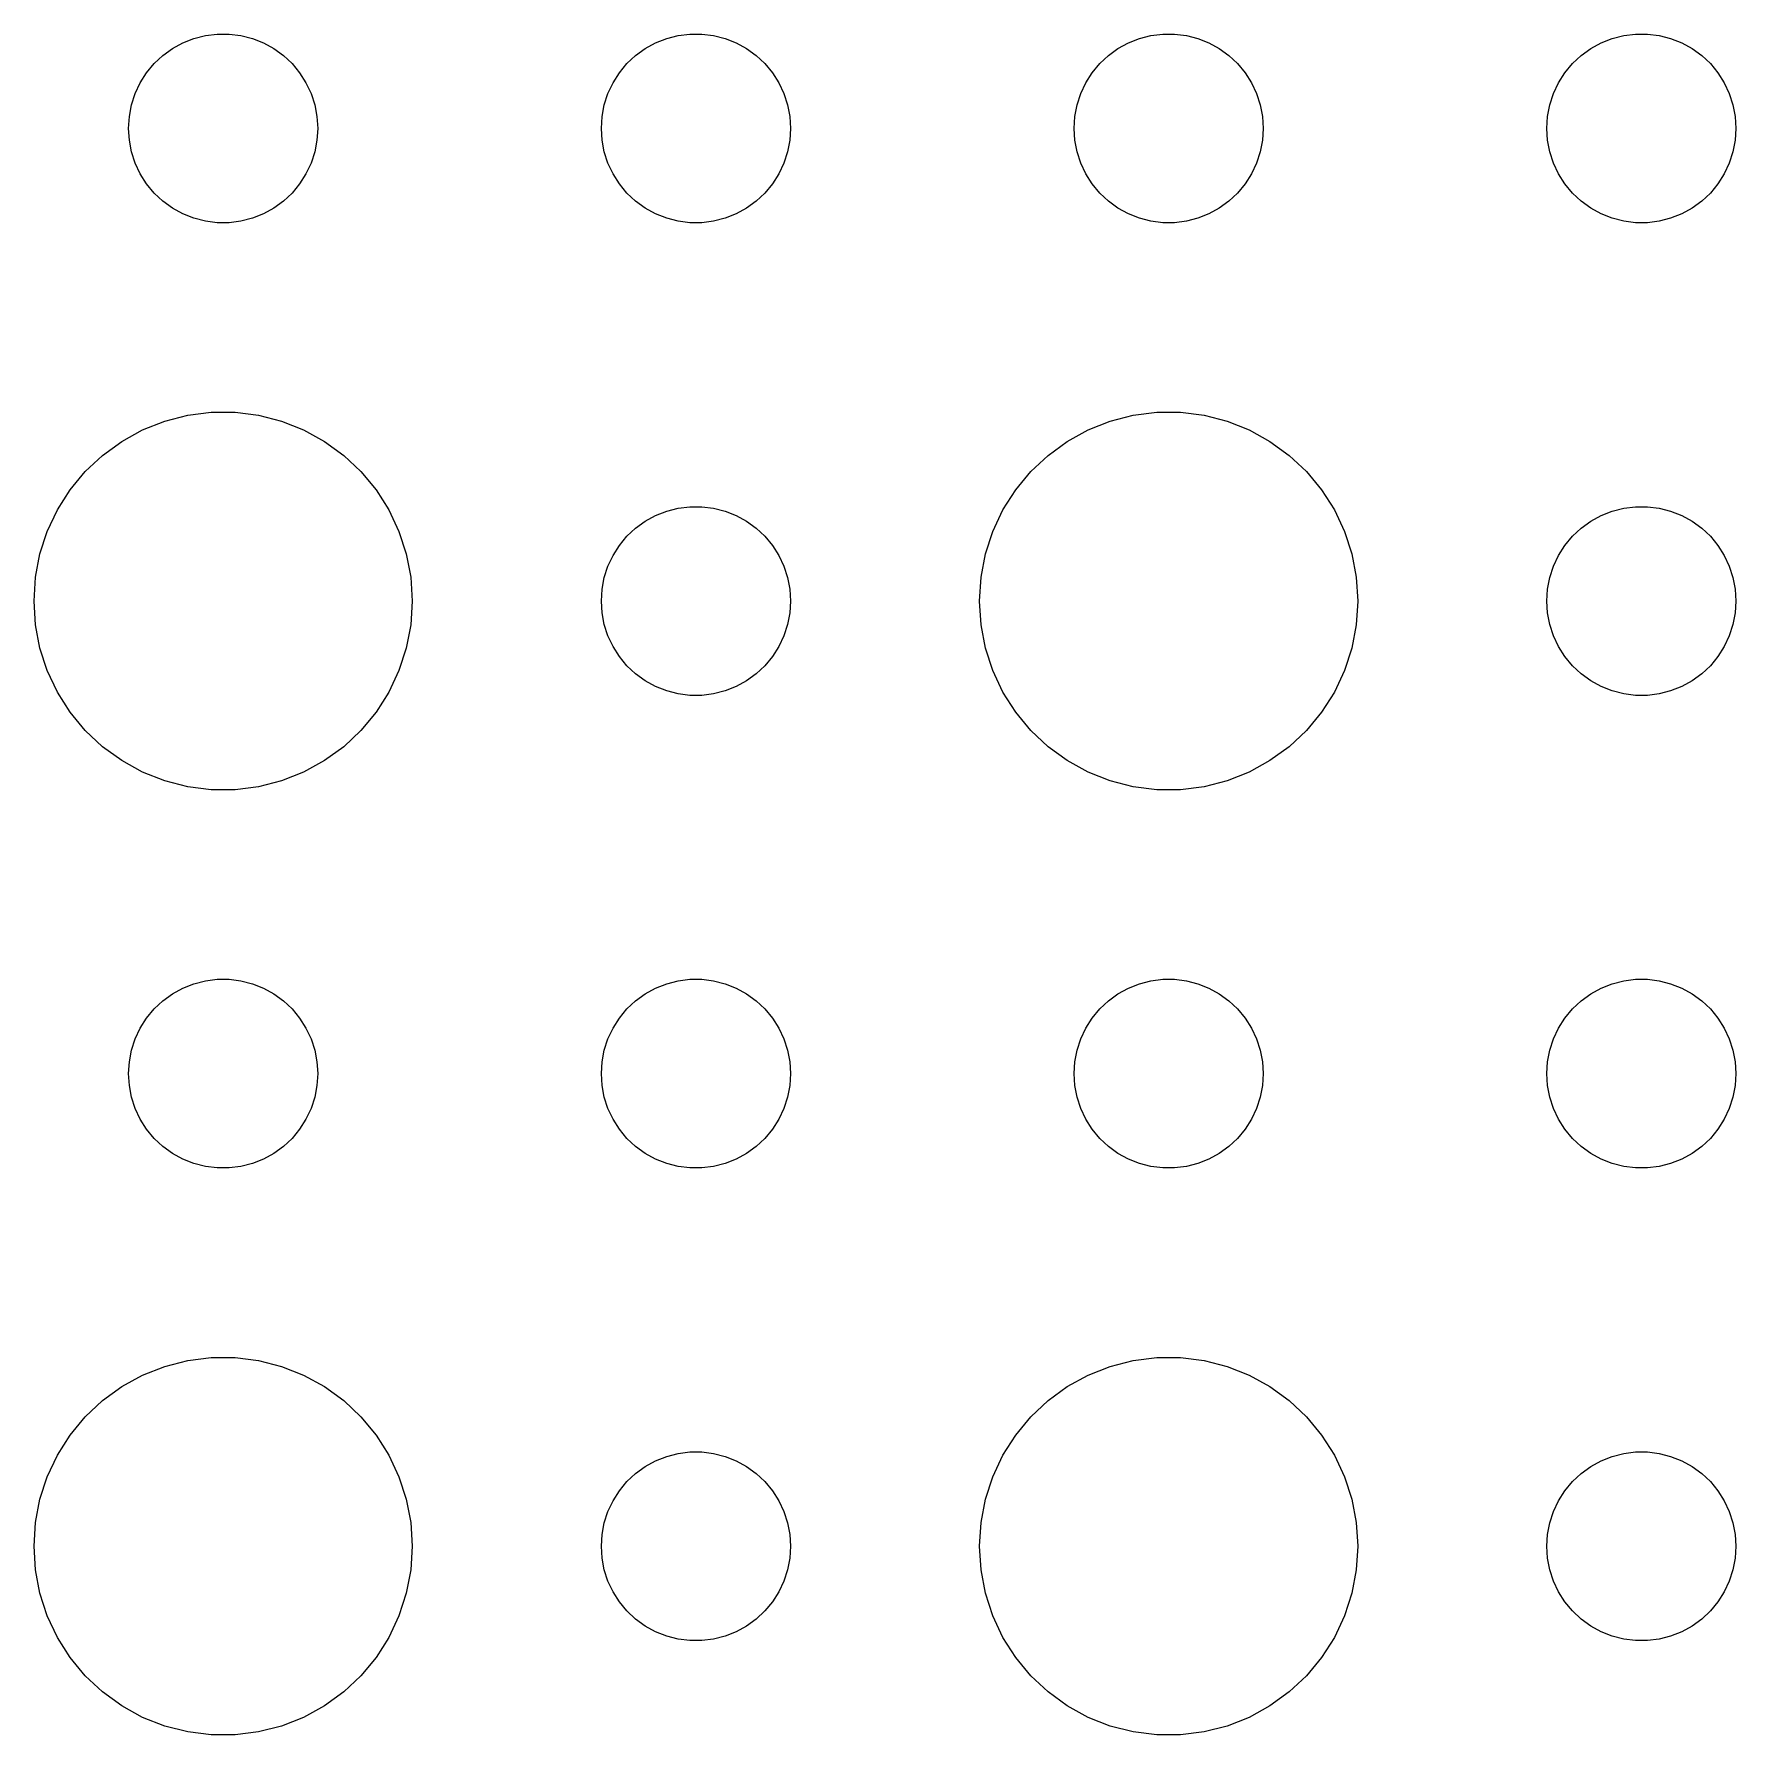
# Model space of a CAD drawing. Header units: metres. Extents: x -97 to 97, y -97 to 97.
# Drawn here: x -18 to 9, y 42.01 to 69 of the extents above; entities that cross this region are included whole.
import ezdxf

# ---------------------------------------------------------------- set-up
doc = ezdxf.new("R2010")
doc.units = ezdxf.units.M

msp = doc.modelspace()

# ---------------------------------------------------------------- linework, layer by layer
for p, q in [((-15.8037, 68.7665), (-15.6387, 68.8572)), ((-15.6387, 68.8572), (-15.4635, 68.9266)), ((-15.4635, 68.9266), (-15.2811, 68.9734)), ((-15.2811, 68.9734), (-15.0942, 68.997)), ((-15.0942, 68.997), (-14.9058, 68.997)), ((-14.9058, 68.997), (-14.7189, 68.9734)), ((-14.7189, 68.9734), (-14.5365, 68.9266)), ((-14.5365, 68.9266), (-14.3613, 68.8572)), ((-14.3613, 68.8572), (-14.1963, 68.7665)), ((-8.30373, 68.7665), (-8.13866, 68.8572)), ((-8.13866, 68.8572), (-7.96352, 68.9266)), ((-7.96352, 68.9266), (-7.78107, 68.9734)), ((-7.78107, 68.9734), (-7.59418, 68.997)), ((-7.59418, 68.997), (-7.40581, 68.997)), ((-7.40581, 68.997), (-7.21892, 68.9734)), ((-7.21892, 68.9734), (-7.03647, 68.9266)), ((-7.03647, 68.9266), (-6.86133, 68.8572)), ((-6.86133, 68.8572), (-6.69626, 68.7665)), ((-0.80373, 68.7665), (-0.63866, 68.8572)), ((-0.63866, 68.8572), (-0.46352, 68.9266)), ((-0.46352, 68.9266), (-0.28107, 68.9734)), ((-0.28107, 68.9734), (-0.09418, 68.997)), ((-0.09418, 68.997), (0.09418, 68.997)), ((0.09418, 68.997), (0.28107, 68.9734)), ((0.28107, 68.9734), (0.46352, 68.9266)), ((0.46352, 68.9266), (0.63866, 68.8572)), ((0.63866, 68.8572), (0.80373, 68.7665)), ((6.69626, 68.7665), (6.86133, 68.8572)), ((6.86133, 68.8572), (7.03647, 68.9266)), ((7.03647, 68.9266), (7.21892, 68.9734)), ((7.21892, 68.9734), (7.40581, 68.997)), ((7.40581, 68.997), (7.59418, 68.997)), ((7.59418, 68.997), (7.78107, 68.9734)), ((7.78107, 68.9734), (7.96352, 68.9266)), ((7.96352, 68.9266), (8.13866, 68.8572)), ((8.13866, 68.8572), (8.30373, 68.7665)), ((-16.0934, 68.5268), (-15.9561, 68.6558)), ((-15.9561, 68.6558), (-15.8037, 68.7665)), ((-14.1963, 68.7665), (-14.0439, 68.6558)), ((-14.0439, 68.6558), (-13.9065, 68.5268)), ((-8.59344, 68.5268), (-8.45613, 68.6558)), ((-8.45613, 68.6558), (-8.30373, 68.7665)), ((-6.69626, 68.7665), (-6.54385, 68.6558)), ((-6.54385, 68.6558), (-6.40654, 68.5268)), ((-1.09344, 68.5268), (-0.95613, 68.6558)), ((-0.95613, 68.6558), (-0.80373, 68.7665)), ((0.80373, 68.7665), (0.95613, 68.6558)), ((0.95613, 68.6558), (1.09344, 68.5268)), ((6.40654, 68.5268), (6.54385, 68.6558)), ((6.54385, 68.6558), (6.69626, 68.7665)), ((8.30373, 68.7665), (8.45613, 68.6558)), ((8.45613, 68.6558), (8.59344, 68.5268)), ((-16.3145, 68.2226), (-16.2135, 68.3817)), ((-16.2135, 68.3817), (-16.0934, 68.5268)), ((-13.9065, 68.5268), (-13.7865, 68.3817)), ((-13.7865, 68.3817), (-13.6855, 68.2226)), ((-8.81445, 68.2226), (-8.71352, 68.3817)), ((-8.71352, 68.3817), (-8.59344, 68.5268)), ((-6.40654, 68.5268), (-6.28647, 68.3817)), ((-6.28647, 68.3817), (-6.18553, 68.2226)), ((-1.31445, 68.2226), (-1.21352, 68.3817)), ((-1.21352, 68.3817), (-1.09344, 68.5268)), ((1.09344, 68.5268), (1.21352, 68.3817)), ((1.21352, 68.3817), (1.31445, 68.2226)), ((6.18553, 68.2226), (6.28647, 68.3817)), ((6.28647, 68.3817), (6.40654, 68.5268)), ((8.59344, 68.5268), (8.71352, 68.3817)), ((8.71352, 68.3817), (8.81445, 68.2226)), ((-16.4529, 67.873), (-16.3947, 68.0522)), ((-16.3947, 68.0522), (-16.3145, 68.2226)), ((-13.6855, 68.2226), (-13.6053, 68.0522)), ((-13.6053, 68.0522), (-13.5471, 67.873)), ((-8.95287, 67.873), (-8.89465, 68.0522)), ((-8.89465, 68.0522), (-8.81445, 68.2226)), ((-6.18553, 68.2226), (-6.10533, 68.0522)), ((-6.10533, 68.0522), (-6.04712, 67.873)), ((-1.45287, 67.873), (-1.39465, 68.0522)), ((-1.39465, 68.0522), (-1.31445, 68.2226)), ((1.31445, 68.2226), (1.39465, 68.0522)), ((1.39465, 68.0522), (1.45287, 67.873)), ((6.04712, 67.873), (6.10533, 68.0522)), ((6.10533, 68.0522), (6.18553, 68.2226)), ((8.81445, 68.2226), (8.89465, 68.0522)), ((8.89465, 68.0522), (8.95287, 67.873)), ((-16.4882, 67.688), (-16.4529, 67.873)), ((-13.5471, 67.873), (-13.5118, 67.688)), ((-8.98816, 67.688), (-8.95287, 67.873)), ((-6.04712, 67.873), (-6.01183, 67.688)), ((-1.48816, 67.688), (-1.45287, 67.873)), ((1.45287, 67.873), (1.48816, 67.688)), ((6.01183, 67.688), (6.04712, 67.873)), ((8.95287, 67.873), (8.98816, 67.688)), ((-16.5, 67.5), (-16.4882, 67.688)), ((-13.5118, 67.688), (-13.5, 67.5)), ((-9, 67.5), (-8.98816, 67.688)), ((-6.01183, 67.688), (-6, 67.5)), ((-1.5, 67.5), (-1.48816, 67.688)), ((1.48816, 67.688), (1.5, 67.5)), ((6, 67.5), (6.01183, 67.688)), ((8.98816, 67.688), (9, 67.5)), ((-16.4882, 67.312), (-16.5, 67.5)), ((-16.4529, 67.127), (-16.4882, 67.312)), ((-13.5118, 67.312), (-13.5471, 67.127)), ((-13.5, 67.5), (-13.5118, 67.312)), ((-8.98816, 67.312), (-9, 67.5)), ((-8.95287, 67.127), (-8.98816, 67.312)), ((-6.01183, 67.312), (-6.04712, 67.127)), ((-6, 67.5), (-6.01183, 67.312)), ((-1.48816, 67.312), (-1.5, 67.5)), ((-1.45287, 67.127), (-1.48816, 67.312)), ((1.48816, 67.312), (1.45287, 67.127)), ((1.5, 67.5), (1.48816, 67.312)), ((6.01183, 67.312), (6, 67.5)), ((6.04712, 67.127), (6.01183, 67.312)), ((8.98816, 67.312), (8.95287, 67.127)), ((9, 67.5), (8.98816, 67.312)), ((-16.3947, 66.9478), (-16.4529, 67.127)), ((-13.5471, 67.127), (-13.6053, 66.9478)), ((-8.89465, 66.9478), (-8.95287, 67.127)), ((-6.04712, 67.127), (-6.10533, 66.9478)), ((-1.39465, 66.9478), (-1.45287, 67.127)), ((1.45287, 67.127), (1.39465, 66.9478)), ((6.10533, 66.9478), (6.04712, 67.127)), ((8.95287, 67.127), (8.89465, 66.9478)), ((-16.3145, 66.7774), (-16.3947, 66.9478)), ((-16.2135, 66.6183), (-16.3145, 66.7774)), ((-13.6855, 66.7774), (-13.7865, 66.6183)), ((-13.6053, 66.9478), (-13.6855, 66.7774)), ((-8.81445, 66.7774), (-8.89465, 66.9478)), ((-8.71352, 66.6183), (-8.81445, 66.7774)), ((-6.18553, 66.7774), (-6.28647, 66.6183)), ((-6.10533, 66.9478), (-6.18553, 66.7774)), ((-1.31445, 66.7774), (-1.39465, 66.9478)), ((-1.21352, 66.6183), (-1.31445, 66.7774)), ((1.31445, 66.7774), (1.21352, 66.6183)), ((1.39465, 66.9478), (1.31445, 66.7774)), ((6.18553, 66.7774), (6.10533, 66.9478)), ((6.28647, 66.6183), (6.18553, 66.7774)), ((8.81445, 66.7774), (8.71352, 66.6183)), ((8.89465, 66.9478), (8.81445, 66.7774)), ((-16.0934, 66.4732), (-16.2135, 66.6183)), ((-15.9561, 66.3442), (-16.0934, 66.4732)), ((-13.9065, 66.4732), (-14.0439, 66.3442)), ((-13.7865, 66.6183), (-13.9065, 66.4732)), ((-8.59344, 66.4732), (-8.71352, 66.6183)), ((-8.45613, 66.3442), (-8.59344, 66.4732)), ((-6.40654, 66.4732), (-6.54385, 66.3442)), ((-6.28647, 66.6183), (-6.40654, 66.4732)), ((-1.09344, 66.4732), (-1.21352, 66.6183)), ((-0.95613, 66.3442), (-1.09344, 66.4732)), ((1.09344, 66.4732), (0.95613, 66.3442)), ((1.21352, 66.6183), (1.09344, 66.4732)), ((6.40654, 66.4732), (6.28647, 66.6183)), ((6.54385, 66.3442), (6.40654, 66.4732)), ((8.59344, 66.4732), (8.45613, 66.3442)), ((8.71352, 66.6183), (8.59344, 66.4732)), ((-15.8037, 66.2335), (-15.9561, 66.3442)), ((-15.6387, 66.1428), (-15.8037, 66.2335)), ((-14.1963, 66.2335), (-14.3613, 66.1428)), ((-14.0439, 66.3442), (-14.1963, 66.2335)), ((-8.30373, 66.2335), (-8.45613, 66.3442)), ((-8.13866, 66.1428), (-8.30373, 66.2335)), ((-6.69626, 66.2335), (-6.86133, 66.1428)), ((-6.54385, 66.3442), (-6.69626, 66.2335)), ((-0.80373, 66.2335), (-0.95613, 66.3442)), ((-0.63866, 66.1428), (-0.80373, 66.2335)), ((0.80373, 66.2335), (0.63866, 66.1428)), ((0.95613, 66.3442), (0.80373, 66.2335)), ((6.69626, 66.2335), (6.54385, 66.3442)), ((6.86133, 66.1428), (6.69626, 66.2335)), ((8.30373, 66.2335), (8.13866, 66.1428)), ((8.45613, 66.3442), (8.30373, 66.2335)), ((-15.4635, 66.0734), (-15.6387, 66.1428)), ((-15.2811, 66.0266), (-15.4635, 66.0734)), ((-15.0942, 66.003), (-15.2811, 66.0266)), ((-14.9058, 66.003), (-15.0942, 66.003)), ((-14.7189, 66.0266), (-14.9058, 66.003)), ((-14.5365, 66.0734), (-14.7189, 66.0266)), ((-14.3613, 66.1428), (-14.5365, 66.0734)), ((-7.96352, 66.0734), (-8.13866, 66.1428)), ((-7.78107, 66.0266), (-7.96352, 66.0734)), ((-7.59418, 66.003), (-7.78107, 66.0266)), ((-7.40581, 66.003), (-7.59418, 66.003)), ((-7.21892, 66.0266), (-7.40581, 66.003)), ((-7.03647, 66.0734), (-7.21892, 66.0266)), ((-6.86133, 66.1428), (-7.03647, 66.0734)), ((-0.46352, 66.0734), (-0.63866, 66.1428)), ((-0.28107, 66.0266), (-0.46352, 66.0734)), ((-0.09418, 66.003), (-0.28107, 66.0266)), ((0.09418, 66.003), (-0.09418, 66.003)), ((0.28107, 66.0266), (0.09418, 66.003)), ((0.46352, 66.0734), (0.28107, 66.0266)), ((0.63866, 66.1428), (0.46352, 66.0734)), ((7.03647, 66.0734), (6.86133, 66.1428)), ((7.21892, 66.0266), (7.03647, 66.0734)), ((7.40581, 66.003), (7.21892, 66.0266)), ((7.59418, 66.003), (7.40581, 66.003)), ((7.78107, 66.0266), (7.59418, 66.003)), ((7.96352, 66.0734), (7.78107, 66.0266)), ((8.13866, 66.1428), (7.96352, 66.0734)), ((-15.927, 62.8532), (-15.5621, 62.9469)), ((-15.5621, 62.9469), (-15.1884, 62.9941)), ((-15.1884, 62.9941), (-14.8116, 62.9941)), ((-14.8116, 62.9941), (-14.4379, 62.9469)), ((-14.4379, 62.9469), (-14.0729, 62.8532)), ((-0.92705, 62.8532), (-0.56213, 62.9469)), ((-0.56213, 62.9469), (-0.18837, 62.9941)), ((-0.18837, 62.9941), (0.18837, 62.9941)), ((0.18837, 62.9941), (0.56213, 62.9469)), ((0.56213, 62.9469), (0.92705, 62.8532)), ((-16.6075, 62.533), (-16.2773, 62.7145)), ((-16.2773, 62.7145), (-15.927, 62.8532)), ((-14.0729, 62.8532), (-13.7227, 62.7145)), ((-13.7227, 62.7145), (-13.3925, 62.533)), ((-1.60747, 62.533), (-1.27733, 62.7145)), ((-1.27733, 62.7145), (-0.92705, 62.8532)), ((0.92705, 62.8532), (1.27733, 62.7145)), ((1.27733, 62.7145), (1.60747, 62.533)), ((-16.9123, 62.3115), (-16.6075, 62.533)), ((-13.3925, 62.533), (-13.0877, 62.3115)), ((-1.91226, 62.3115), (-1.60747, 62.533)), ((1.60747, 62.533), (1.91226, 62.3115)), ((-17.1869, 62.0536), (-16.9123, 62.3115)), ((-13.0877, 62.3115), (-12.8131, 62.0536)), ((-2.1869, 62.0536), (-1.91226, 62.3115)), ((1.91226, 62.3115), (2.1869, 62.0536)), ((-17.427, 61.7634), (-17.1869, 62.0536)), ((-12.8131, 62.0536), (-12.5729, 61.7634)), ((-2.42705, 61.7634), (-2.1869, 62.0536)), ((2.1869, 62.0536), (2.42705, 61.7634)), ((-17.6289, 61.4453), (-17.427, 61.7634)), ((-12.5729, 61.7634), (-12.3711, 61.4453)), ((-2.62891, 61.4453), (-2.42705, 61.7634)), ((2.42705, 61.7634), (2.62891, 61.4453)), ((-17.7893, 61.1044), (-17.6289, 61.4453)), ((-12.3711, 61.4453), (-12.2107, 61.1044)), ((-8.30373, 61.2665), (-8.13866, 61.3572)), ((-8.13866, 61.3572), (-7.96352, 61.4266)), ((-7.96352, 61.4266), (-7.78107, 61.4734)), ((-7.78107, 61.4734), (-7.59418, 61.497)), ((-7.59418, 61.497), (-7.40581, 61.497)), ((-7.40581, 61.497), (-7.21892, 61.4734)), ((-7.21892, 61.4734), (-7.03647, 61.4266)), ((-7.03647, 61.4266), (-6.86133, 61.3572)), ((-6.86133, 61.3572), (-6.69626, 61.2665)), ((-2.78932, 61.1044), (-2.62891, 61.4453)), ((2.62891, 61.4453), (2.78932, 61.1044)), ((6.69626, 61.2665), (6.86133, 61.3572)), ((6.86133, 61.3572), (7.03647, 61.4266)), ((7.03647, 61.4266), (7.21892, 61.4734)), ((7.21892, 61.4734), (7.40581, 61.497)), ((7.40581, 61.497), (7.59418, 61.497)), ((7.59418, 61.497), (7.78107, 61.4734)), ((7.78107, 61.4734), (7.96352, 61.4266)), ((7.96352, 61.4266), (8.13866, 61.3572)), ((8.13866, 61.3572), (8.30373, 61.2665)), ((-17.9057, 60.7461), (-17.7893, 61.1044)), ((-12.2107, 61.1044), (-12.0942, 60.7461)), ((-8.71352, 60.8817), (-8.59344, 61.0268)), ((-8.59344, 61.0268), (-8.45613, 61.1558)), ((-8.45613, 61.1558), (-8.30373, 61.2665)), ((-6.69626, 61.2665), (-6.54385, 61.1558)), ((-6.54385, 61.1558), (-6.40654, 61.0268)), ((-6.40654, 61.0268), (-6.28647, 60.8817)), ((-2.90575, 60.7461), (-2.78932, 61.1044)), ((2.78932, 61.1044), (2.90575, 60.7461)), ((6.28647, 60.8817), (6.40654, 61.0268)), ((6.40654, 61.0268), (6.54385, 61.1558)), ((6.54385, 61.1558), (6.69626, 61.2665)), ((8.30373, 61.2665), (8.45613, 61.1558)), ((8.45613, 61.1558), (8.59344, 61.0268)), ((8.59344, 61.0268), (8.71352, 60.8817)), ((-8.81445, 60.7226), (-8.71352, 60.8817)), ((-6.28647, 60.8817), (-6.18553, 60.7226)), ((6.18553, 60.7226), (6.28647, 60.8817)), ((8.71352, 60.8817), (8.81445, 60.7226)), ((-17.9763, 60.376), (-17.9057, 60.7461)), ((-12.0942, 60.7461), (-12.0237, 60.376)), ((-8.95287, 60.373), (-8.89465, 60.5522)), ((-8.89465, 60.5522), (-8.81445, 60.7226)), ((-6.18553, 60.7226), (-6.10533, 60.5522)), ((-6.10533, 60.5522), (-6.04712, 60.373)), ((-2.97633, 60.376), (-2.90575, 60.7461)), ((2.90575, 60.7461), (2.97633, 60.376)), ((6.04712, 60.373), (6.10533, 60.5522)), ((6.10533, 60.5522), (6.18553, 60.7226)), ((8.81445, 60.7226), (8.89465, 60.5522)), ((8.89465, 60.5522), (8.95287, 60.373)), ((-18, 60), (-17.9763, 60.376)), ((-12.0237, 60.376), (-12, 60)), ((-8.98816, 60.188), (-8.95287, 60.373)), ((-6.04712, 60.373), (-6.01183, 60.188)), ((-3, 60), (-2.97633, 60.376)), ((2.97633, 60.376), (3, 60)), ((6.01183, 60.188), (6.04712, 60.373)), ((8.95287, 60.373), (8.98816, 60.188)), ((-17.9763, 59.624), (-18, 60)), ((-12, 60), (-12.0237, 59.624)), ((-9, 60), (-8.98816, 60.188)), ((-8.98816, 59.812), (-9, 60)), ((-6.01183, 60.188), (-6, 60)), ((-6, 60), (-6.01183, 59.812)), ((-2.97633, 59.624), (-3, 60)), ((3, 60), (2.97633, 59.624)), ((6, 60), (6.01183, 60.188)), ((6.01183, 59.812), (6, 60)), ((8.98816, 60.188), (9, 60)), ((9, 60), (8.98816, 59.812)), ((-8.95287, 59.627), (-8.98816, 59.812)), ((-6.01183, 59.812), (-6.04712, 59.627)), ((6.04712, 59.627), (6.01183, 59.812)), ((8.98816, 59.812), (8.95287, 59.627)), ((-17.9057, 59.2539), (-17.9763, 59.624)), ((-12.0237, 59.624), (-12.0942, 59.2539)), ((-8.89465, 59.4478), (-8.95287, 59.627)), ((-8.81445, 59.2774), (-8.89465, 59.4478)), ((-6.10533, 59.4478), (-6.18553, 59.2774)), ((-6.04712, 59.627), (-6.10533, 59.4478)), ((-2.90575, 59.2539), (-2.97633, 59.624)), ((2.97633, 59.624), (2.90575, 59.2539)), ((6.10533, 59.4478), (6.04712, 59.627)), ((6.18553, 59.2774), (6.10533, 59.4478)), ((8.89465, 59.4478), (8.81445, 59.2774)), ((8.95287, 59.627), (8.89465, 59.4478)), ((-17.7893, 58.8956), (-17.9057, 59.2539)), ((-12.0942, 59.2539), (-12.2107, 58.8956)), ((-8.71352, 59.1183), (-8.81445, 59.2774)), ((-6.18553, 59.2774), (-6.28647, 59.1183)), ((-2.78932, 58.8956), (-2.90575, 59.2539)), ((2.90575, 59.2539), (2.78932, 58.8956)), ((6.28647, 59.1183), (6.18553, 59.2774)), ((8.81445, 59.2774), (8.71352, 59.1183)), ((-17.6289, 58.5547), (-17.7893, 58.8956)), ((-12.2107, 58.8956), (-12.3711, 58.5547)), ((-8.59344, 58.9732), (-8.71352, 59.1183)), ((-8.45613, 58.8442), (-8.59344, 58.9732)), ((-6.40654, 58.9732), (-6.54385, 58.8442)), ((-6.28647, 59.1183), (-6.40654, 58.9732)), ((-2.62891, 58.5547), (-2.78932, 58.8956)), ((2.78932, 58.8956), (2.62891, 58.5547)), ((6.40654, 58.9732), (6.28647, 59.1183)), ((6.54385, 58.8442), (6.40654, 58.9732)), ((8.59344, 58.9732), (8.45613, 58.8442)), ((8.71352, 59.1183), (8.59344, 58.9732)), ((-8.30373, 58.7335), (-8.45613, 58.8442)), ((-8.13866, 58.6428), (-8.30373, 58.7335)), ((-7.96352, 58.5734), (-8.13866, 58.6428)), ((-6.86133, 58.6428), (-7.03647, 58.5734)), ((-6.69626, 58.7335), (-6.86133, 58.6428)), ((-6.54385, 58.8442), (-6.69626, 58.7335)), ((6.69626, 58.7335), (6.54385, 58.8442)), ((6.86133, 58.6428), (6.69626, 58.7335)), ((7.03647, 58.5734), (6.86133, 58.6428)), ((8.13866, 58.6428), (7.96352, 58.5734)), ((8.30373, 58.7335), (8.13866, 58.6428)), ((8.45613, 58.8442), (8.30373, 58.7335)), ((-17.427, 58.2366), (-17.6289, 58.5547)), ((-12.3711, 58.5547), (-12.5729, 58.2366)), ((-7.78107, 58.5266), (-7.96352, 58.5734)), ((-7.59418, 58.503), (-7.78107, 58.5266)), ((-7.40581, 58.503), (-7.59418, 58.503)), ((-7.21892, 58.5266), (-7.40581, 58.503)), ((-7.03647, 58.5734), (-7.21892, 58.5266)), ((-2.42705, 58.2366), (-2.62891, 58.5547)), ((2.62891, 58.5547), (2.42705, 58.2366)), ((7.21892, 58.5266), (7.03647, 58.5734)), ((7.40581, 58.503), (7.21892, 58.5266)), ((7.59418, 58.503), (7.40581, 58.503)), ((7.78107, 58.5266), (7.59418, 58.503)), ((7.96352, 58.5734), (7.78107, 58.5266)), ((-17.1869, 57.9464), (-17.427, 58.2366)), ((-12.5729, 58.2366), (-12.8131, 57.9464)), ((-2.1869, 57.9464), (-2.42705, 58.2366)), ((2.42705, 58.2366), (2.1869, 57.9464)), ((-16.9123, 57.6885), (-17.1869, 57.9464)), ((-12.8131, 57.9464), (-13.0877, 57.6885)), ((-1.91226, 57.6885), (-2.1869, 57.9464)), ((2.1869, 57.9464), (1.91226, 57.6885)), ((-16.6075, 57.467), (-16.9123, 57.6885)), ((-13.0877, 57.6885), (-13.3925, 57.467)), ((-1.60747, 57.467), (-1.91226, 57.6885)), ((1.91226, 57.6885), (1.60747, 57.467)), ((-16.2773, 57.2855), (-16.6075, 57.467)), ((-15.927, 57.1468), (-16.2773, 57.2855)), ((-13.7227, 57.2855), (-14.0729, 57.1468)), ((-13.3925, 57.467), (-13.7227, 57.2855)), ((-1.27733, 57.2855), (-1.60747, 57.467)), ((-0.92705, 57.1468), (-1.27733, 57.2855)), ((1.27733, 57.2855), (0.92705, 57.1468)), ((1.60747, 57.467), (1.27733, 57.2855)), ((-15.5621, 57.0531), (-15.927, 57.1468)), ((-15.1884, 57.0059), (-15.5621, 57.0531)), ((-14.8116, 57.0059), (-15.1884, 57.0059)), ((-14.4379, 57.0531), (-14.8116, 57.0059)), ((-14.0729, 57.1468), (-14.4379, 57.0531)), ((-0.56213, 57.0531), (-0.92705, 57.1468)), ((-0.18837, 57.0059), (-0.56213, 57.0531)), ((0.18837, 57.0059), (-0.18837, 57.0059)), ((0.56213, 57.0531), (0.18837, 57.0059)), ((0.92705, 57.1468), (0.56213, 57.0531)), ((-15.9561, 53.6558), (-15.8037, 53.7665)), ((-15.8037, 53.7665), (-15.6387, 53.8572)), ((-15.6387, 53.8572), (-15.4635, 53.9266)), ((-15.4635, 53.9266), (-15.2811, 53.9734)), ((-15.2811, 53.9734), (-15.0942, 53.997)), ((-15.0942, 53.997), (-14.9058, 53.997)), ((-14.9058, 53.997), (-14.7189, 53.9734)), ((-14.7189, 53.9734), (-14.5365, 53.9266)), ((-14.5365, 53.9266), (-14.3613, 53.8572)), ((-14.3613, 53.8572), (-14.1963, 53.7665)), ((-14.1963, 53.7665), (-14.0439, 53.6558)), ((-8.45613, 53.6558), (-8.30373, 53.7665)), ((-8.30373, 53.7665), (-8.13866, 53.8572)), ((-8.13866, 53.8572), (-7.96352, 53.9266)), ((-7.96352, 53.9266), (-7.78107, 53.9734)), ((-7.78107, 53.9734), (-7.59418, 53.997)), ((-7.59418, 53.997), (-7.40581, 53.997)), ((-7.40581, 53.997), (-7.21892, 53.9734)), ((-7.21892, 53.9734), (-7.03647, 53.9266)), ((-7.03647, 53.9266), (-6.86133, 53.8572)), ((-6.86133, 53.8572), (-6.69626, 53.7665)), ((-6.69626, 53.7665), (-6.54385, 53.6558)), ((-0.95613, 53.6558), (-0.80373, 53.7665)), ((-0.80373, 53.7665), (-0.63866, 53.8572)), ((-0.63866, 53.8572), (-0.46352, 53.9266)), ((-0.46352, 53.9266), (-0.28107, 53.9734)), ((-0.28107, 53.9734), (-0.09418, 53.997)), ((-0.09418, 53.997), (0.09418, 53.997)), ((0.09418, 53.997), (0.28107, 53.9734)), ((0.28107, 53.9734), (0.46352, 53.9266)), ((0.46352, 53.9266), (0.63866, 53.8572)), ((0.63866, 53.8572), (0.80373, 53.7665)), ((0.80373, 53.7665), (0.95613, 53.6558)), ((6.54385, 53.6558), (6.69626, 53.7665)), ((6.69626, 53.7665), (6.86133, 53.8572)), ((6.86133, 53.8572), (7.03647, 53.9266)), ((7.03647, 53.9266), (7.21892, 53.9734)), ((7.21892, 53.9734), (7.40581, 53.997)), ((7.40581, 53.997), (7.59418, 53.997)), ((7.59418, 53.997), (7.78107, 53.9734)), ((7.78107, 53.9734), (7.96352, 53.9266)), ((7.96352, 53.9266), (8.13866, 53.8572)), ((8.13866, 53.8572), (8.30373, 53.7665)), ((8.30373, 53.7665), (8.45613, 53.6558)), ((-16.2135, 53.3817), (-16.0934, 53.5268)), ((-16.0934, 53.5268), (-15.9561, 53.6558)), ((-14.0439, 53.6558), (-13.9065, 53.5268)), ((-13.9065, 53.5268), (-13.7865, 53.3817)), ((-8.71352, 53.3817), (-8.59344, 53.5268)), ((-8.59344, 53.5268), (-8.45613, 53.6558)), ((-6.54385, 53.6558), (-6.40654, 53.5268)), ((-6.40654, 53.5268), (-6.28647, 53.3817)), ((-1.21352, 53.3817), (-1.09344, 53.5268)), ((-1.09344, 53.5268), (-0.95613, 53.6558)), ((0.95613, 53.6558), (1.09344, 53.5268)), ((1.09344, 53.5268), (1.21352, 53.3817)), ((6.28647, 53.3817), (6.40654, 53.5268)), ((6.40654, 53.5268), (6.54385, 53.6558)), ((8.45613, 53.6558), (8.59344, 53.5268)), ((8.59344, 53.5268), (8.71352, 53.3817)), ((-16.3947, 53.0522), (-16.3145, 53.2226)), ((-16.3145, 53.2226), (-16.2135, 53.3817)), ((-13.7865, 53.3817), (-13.6855, 53.2226)), ((-13.6855, 53.2226), (-13.6053, 53.0522)), ((-8.89465, 53.0522), (-8.81445, 53.2226)), ((-8.81445, 53.2226), (-8.71352, 53.3817)), ((-6.28647, 53.3817), (-6.18553, 53.2226)), ((-6.18553, 53.2226), (-6.10533, 53.0522)), ((-1.39465, 53.0522), (-1.31445, 53.2226)), ((-1.31445, 53.2226), (-1.21352, 53.3817)), ((1.21352, 53.3817), (1.31445, 53.2226)), ((1.31445, 53.2226), (1.39465, 53.0522)), ((6.10533, 53.0522), (6.18553, 53.2226)), ((6.18553, 53.2226), (6.28647, 53.3817)), ((8.71352, 53.3817), (8.81445, 53.2226)), ((8.81445, 53.2226), (8.89465, 53.0522)), ((-16.4529, 52.873), (-16.3947, 53.0522)), ((-13.6053, 53.0522), (-13.5471, 52.873)), ((-8.95287, 52.873), (-8.89465, 53.0522)), ((-6.10533, 53.0522), (-6.04712, 52.873)), ((-1.45287, 52.873), (-1.39465, 53.0522)), ((1.39465, 53.0522), (1.45287, 52.873)), ((6.04712, 52.873), (6.10533, 53.0522)), ((8.89465, 53.0522), (8.95287, 52.873)), ((-16.5, 52.5), (-16.4882, 52.688)), ((-16.4882, 52.688), (-16.4529, 52.873)), ((-13.5471, 52.873), (-13.5118, 52.688)), ((-13.5118, 52.688), (-13.5, 52.5)), ((-9, 52.5), (-8.98816, 52.688)), ((-8.98816, 52.688), (-8.95287, 52.873)), ((-6.04712, 52.873), (-6.01183, 52.688)), ((-6.01183, 52.688), (-6, 52.5)), ((-1.5, 52.5), (-1.48816, 52.688)), ((-1.48816, 52.688), (-1.45287, 52.873)), ((1.45287, 52.873), (1.48816, 52.688)), ((1.48816, 52.688), (1.5, 52.5)), ((6, 52.5), (6.01183, 52.688)), ((6.01183, 52.688), (6.04712, 52.873)), ((8.95287, 52.873), (8.98816, 52.688)), ((8.98816, 52.688), (9, 52.5)), ((-16.4882, 52.312), (-16.5, 52.5)), ((-13.5, 52.5), (-13.5118, 52.312)), ((-8.98816, 52.312), (-9, 52.5)), ((-6, 52.5), (-6.01183, 52.312)), ((-1.48816, 52.312), (-1.5, 52.5)), ((1.5, 52.5), (1.48816, 52.312)), ((6.01183, 52.312), (6, 52.5)), ((9, 52.5), (8.98816, 52.312)), ((-16.4529, 52.127), (-16.4882, 52.312)), ((-16.3947, 51.9478), (-16.4529, 52.127)), ((-13.5471, 52.127), (-13.6053, 51.9478)), ((-13.5118, 52.312), (-13.5471, 52.127)), ((-8.95287, 52.127), (-8.98816, 52.312)), ((-8.89465, 51.9478), (-8.95287, 52.127)), ((-6.04712, 52.127), (-6.10533, 51.9478)), ((-6.01183, 52.312), (-6.04712, 52.127)), ((-1.45287, 52.127), (-1.48816, 52.312)), ((-1.39465, 51.9478), (-1.45287, 52.127)), ((1.45287, 52.127), (1.39465, 51.9478)), ((1.48816, 52.312), (1.45287, 52.127)), ((6.04712, 52.127), (6.01183, 52.312)), ((6.10533, 51.9478), (6.04712, 52.127)), ((8.95287, 52.127), (8.89465, 51.9478)), ((8.98816, 52.312), (8.95287, 52.127)), ((-16.3145, 51.7774), (-16.3947, 51.9478)), ((-13.6053, 51.9478), (-13.6855, 51.7774)), ((-8.81445, 51.7774), (-8.89465, 51.9478)), ((-6.10533, 51.9478), (-6.18553, 51.7774)), ((-1.31445, 51.7774), (-1.39465, 51.9478)), ((1.39465, 51.9478), (1.31445, 51.7774)), ((6.18553, 51.7774), (6.10533, 51.9478)), ((8.89465, 51.9478), (8.81445, 51.7774)), ((-16.2135, 51.6183), (-16.3145, 51.7774)), ((-16.0934, 51.4732), (-16.2135, 51.6183)), ((-13.7865, 51.6183), (-13.9065, 51.4732)), ((-13.6855, 51.7774), (-13.7865, 51.6183)), ((-8.71352, 51.6183), (-8.81445, 51.7774)), ((-8.59344, 51.4732), (-8.71352, 51.6183)), ((-6.28647, 51.6183), (-6.40654, 51.4732)), ((-6.18553, 51.7774), (-6.28647, 51.6183)), ((-1.21352, 51.6183), (-1.31445, 51.7774)), ((-1.09344, 51.4732), (-1.21352, 51.6183)), ((1.21352, 51.6183), (1.09344, 51.4732)), ((1.31445, 51.7774), (1.21352, 51.6183)), ((6.28647, 51.6183), (6.18553, 51.7774)), ((6.40654, 51.4732), (6.28647, 51.6183)), ((8.71352, 51.6183), (8.59344, 51.4732)), ((8.81445, 51.7774), (8.71352, 51.6183)), ((-15.9561, 51.3442), (-16.0934, 51.4732)), ((-15.8037, 51.2335), (-15.9561, 51.3442)), ((-14.0439, 51.3442), (-14.1963, 51.2335)), ((-13.9065, 51.4732), (-14.0439, 51.3442)), ((-8.45613, 51.3442), (-8.59344, 51.4732)), ((-8.30373, 51.2335), (-8.45613, 51.3442)), ((-6.54385, 51.3442), (-6.69626, 51.2335)), ((-6.40654, 51.4732), (-6.54385, 51.3442)), ((-0.95613, 51.3442), (-1.09344, 51.4732)), ((-0.80373, 51.2335), (-0.95613, 51.3442)), ((0.95613, 51.3442), (0.80373, 51.2335)), ((1.09344, 51.4732), (0.95613, 51.3442)), ((6.54385, 51.3442), (6.40654, 51.4732)), ((6.69626, 51.2335), (6.54385, 51.3442)), ((8.45613, 51.3442), (8.30373, 51.2335)), ((8.59344, 51.4732), (8.45613, 51.3442)), ((-15.6387, 51.1428), (-15.8037, 51.2335)), ((-15.4635, 51.0734), (-15.6387, 51.1428)), ((-15.2811, 51.0266), (-15.4635, 51.0734)), ((-14.5365, 51.0734), (-14.7189, 51.0266)), ((-14.3613, 51.1428), (-14.5365, 51.0734)), ((-14.1963, 51.2335), (-14.3613, 51.1428)), ((-8.13866, 51.1428), (-8.30373, 51.2335)), ((-7.96352, 51.0734), (-8.13866, 51.1428)), ((-7.78107, 51.0266), (-7.96352, 51.0734)), ((-7.03647, 51.0734), (-7.21892, 51.0266)), ((-6.86133, 51.1428), (-7.03647, 51.0734)), ((-6.69626, 51.2335), (-6.86133, 51.1428)), ((-0.63866, 51.1428), (-0.80373, 51.2335)), ((-0.46352, 51.0734), (-0.63866, 51.1428)), ((-0.28107, 51.0266), (-0.46352, 51.0734)), ((0.46352, 51.0734), (0.28107, 51.0266)), ((0.63866, 51.1428), (0.46352, 51.0734)), ((0.80373, 51.2335), (0.63866, 51.1428)), ((6.86133, 51.1428), (6.69626, 51.2335)), ((7.03647, 51.0734), (6.86133, 51.1428)), ((7.21892, 51.0266), (7.03647, 51.0734)), ((7.96352, 51.0734), (7.78107, 51.0266)), ((8.13866, 51.1428), (7.96352, 51.0734)), ((8.30373, 51.2335), (8.13866, 51.1428)), ((-15.0942, 51.003), (-15.2811, 51.0266)), ((-14.9058, 51.003), (-15.0942, 51.003)), ((-14.7189, 51.0266), (-14.9058, 51.003)), ((-7.59418, 51.003), (-7.78107, 51.0266)), ((-7.40581, 51.003), (-7.59418, 51.003)), ((-7.21892, 51.0266), (-7.40581, 51.003)), ((-0.09418, 51.003), (-0.28107, 51.0266)), ((0.09418, 51.003), (-0.09418, 51.003)), ((0.28107, 51.0266), (0.09418, 51.003)), ((7.40581, 51.003), (7.21892, 51.0266)), ((7.59418, 51.003), (7.40581, 51.003)), ((7.78107, 51.0266), (7.59418, 51.003)), ((-16.2773, 47.7145), (-15.927, 47.8532)), ((-15.927, 47.8532), (-15.5621, 47.9469)), ((-15.5621, 47.9469), (-15.1884, 47.9941)), ((-15.1884, 47.9941), (-14.8116, 47.9941)), ((-14.8116, 47.9941), (-14.4379, 47.9469)), ((-14.4379, 47.9469), (-14.0729, 47.8532)), ((-14.0729, 47.8532), (-13.7227, 47.7145)), ((-1.27733, 47.7145), (-0.92705, 47.8532)), ((-0.92705, 47.8532), (-0.56213, 47.9469)), ((-0.56213, 47.9469), (-0.18837, 47.9941)), ((-0.18837, 47.9941), (0.18837, 47.9941)), ((0.18837, 47.9941), (0.56213, 47.9469)), ((0.56213, 47.9469), (0.92705, 47.8532)), ((0.92705, 47.8532), (1.27733, 47.7145)), ((-16.9123, 47.3115), (-16.6075, 47.533)), ((-16.6075, 47.533), (-16.2773, 47.7145)), ((-13.7227, 47.7145), (-13.3925, 47.533)), ((-13.3925, 47.533), (-13.0877, 47.3115)), ((-1.91226, 47.3115), (-1.60747, 47.533)), ((-1.60747, 47.533), (-1.27733, 47.7145)), ((1.27733, 47.7145), (1.60747, 47.533)), ((1.60747, 47.533), (1.91226, 47.3115)), ((-17.1869, 47.0536), (-16.9123, 47.3115)), ((-13.0877, 47.3115), (-12.8131, 47.0536)), ((-2.1869, 47.0536), (-1.91226, 47.3115)), ((1.91226, 47.3115), (2.1869, 47.0536)), ((-17.427, 46.7634), (-17.1869, 47.0536)), ((-12.8131, 47.0536), (-12.5729, 46.7634)), ((-2.42705, 46.7634), (-2.1869, 47.0536)), ((2.1869, 47.0536), (2.42705, 46.7634)), ((-17.6289, 46.4453), (-17.427, 46.7634)), ((-12.5729, 46.7634), (-12.3711, 46.4453)), ((-2.62891, 46.4453), (-2.42705, 46.7634)), ((2.42705, 46.7634), (2.62891, 46.4453)), ((-17.7893, 46.1044), (-17.6289, 46.4453)), ((-12.3711, 46.4453), (-12.2107, 46.1044)), ((-7.96352, 46.4266), (-7.78107, 46.4734)), ((-7.78107, 46.4734), (-7.59418, 46.497)), ((-7.59418, 46.497), (-7.40581, 46.497)), ((-7.40581, 46.497), (-7.21892, 46.4734)), ((-7.21892, 46.4734), (-7.03647, 46.4266)), ((-2.78932, 46.1044), (-2.62891, 46.4453)), ((2.62891, 46.4453), (2.78932, 46.1044)), ((7.03647, 46.4266), (7.21892, 46.4734)), ((7.21892, 46.4734), (7.40581, 46.497)), ((7.40581, 46.497), (7.59418, 46.497)), ((7.59418, 46.497), (7.78107, 46.4734)), ((7.78107, 46.4734), (7.96352, 46.4266)), ((-8.45613, 46.1558), (-8.30373, 46.2665)), ((-8.30373, 46.2665), (-8.13866, 46.3572)), ((-8.13866, 46.3572), (-7.96352, 46.4266)), ((-7.03647, 46.4266), (-6.86133, 46.3572)), ((-6.86133, 46.3572), (-6.69626, 46.2665)), ((-6.69626, 46.2665), (-6.54385, 46.1558)), ((6.54385, 46.1558), (6.69626, 46.2665)), ((6.69626, 46.2665), (6.86133, 46.3572)), ((6.86133, 46.3572), (7.03647, 46.4266)), ((7.96352, 46.4266), (8.13866, 46.3572)), ((8.13866, 46.3572), (8.30373, 46.2665)), ((8.30373, 46.2665), (8.45613, 46.1558)), ((-17.9057, 45.7461), (-17.7893, 46.1044)), ((-12.2107, 46.1044), (-12.0942, 45.7461)), ((-8.71352, 45.8817), (-8.59344, 46.0268)), ((-8.59344, 46.0268), (-8.45613, 46.1558)), ((-6.54385, 46.1558), (-6.40654, 46.0268)), ((-6.40654, 46.0268), (-6.28647, 45.8817)), ((-2.90575, 45.7461), (-2.78932, 46.1044)), ((2.78932, 46.1044), (2.90575, 45.7461)), ((6.28647, 45.8817), (6.40654, 46.0268)), ((6.40654, 46.0268), (6.54385, 46.1558)), ((8.45613, 46.1558), (8.59344, 46.0268)), ((8.59344, 46.0268), (8.71352, 45.8817)), ((-17.9763, 45.376), (-17.9057, 45.7461)), ((-12.0942, 45.7461), (-12.0237, 45.376)), ((-8.89465, 45.5522), (-8.81445, 45.7226)), ((-8.81445, 45.7226), (-8.71352, 45.8817)), ((-6.28647, 45.8817), (-6.18553, 45.7226)), ((-6.18553, 45.7226), (-6.10533, 45.5522)), ((-2.97633, 45.376), (-2.90575, 45.7461)), ((2.90575, 45.7461), (2.97633, 45.376)), ((6.10533, 45.5522), (6.18553, 45.7226)), ((6.18553, 45.7226), (6.28647, 45.8817)), ((8.71352, 45.8817), (8.81445, 45.7226)), ((8.81445, 45.7226), (8.89465, 45.5522)), ((-18, 45), (-17.9763, 45.376)), ((-12.0237, 45.376), (-12, 45)), ((-8.98816, 45.188), (-8.95287, 45.373)), ((-8.95287, 45.373), (-8.89465, 45.5522)), ((-6.10533, 45.5522), (-6.04712, 45.373)), ((-6.04712, 45.373), (-6.01183, 45.188)), ((-3, 45), (-2.97633, 45.376)), ((2.97633, 45.376), (3, 45)), ((6.01183, 45.188), (6.04712, 45.373)), ((6.04712, 45.373), (6.10533, 45.5522)), ((8.89465, 45.5522), (8.95287, 45.373)), ((8.95287, 45.373), (8.98816, 45.188)), ((-9, 45), (-8.98816, 45.188)), ((-6.01183, 45.188), (-6, 45)), ((6, 45), (6.01183, 45.188)), ((8.98816, 45.188), (9, 45)), ((-17.9763, 44.624), (-18, 45)), ((-12, 45), (-12.0237, 44.624)), ((-8.98816, 44.812), (-9, 45)), ((-6, 45), (-6.01183, 44.812)), ((-2.97633, 44.624), (-3, 45)), ((3, 45), (2.97633, 44.624)), ((6.01183, 44.812), (6, 45)), ((9, 45), (8.98816, 44.812)), ((-17.9057, 44.2539), (-17.9763, 44.624)), ((-12.0237, 44.624), (-12.0942, 44.2539)), ((-8.95287, 44.627), (-8.98816, 44.812)), ((-8.89465, 44.4478), (-8.95287, 44.627)), ((-6.04712, 44.627), (-6.10533, 44.4478)), ((-6.01183, 44.812), (-6.04712, 44.627)), ((-2.90575, 44.2539), (-2.97633, 44.624)), ((2.97633, 44.624), (2.90575, 44.2539)), ((6.04712, 44.627), (6.01183, 44.812)), ((6.10533, 44.4478), (6.04712, 44.627)), ((8.95287, 44.627), (8.89465, 44.4478)), ((8.98816, 44.812), (8.95287, 44.627)), ((-8.81445, 44.2774), (-8.89465, 44.4478)), ((-6.10533, 44.4478), (-6.18553, 44.2774)), ((6.18553, 44.2774), (6.10533, 44.4478)), ((8.89465, 44.4478), (8.81445, 44.2774)), ((-17.7893, 43.8956), (-17.9057, 44.2539)), ((-12.0942, 44.2539), (-12.2107, 43.8956)), ((-8.71352, 44.1183), (-8.81445, 44.2774)), ((-8.59344, 43.9732), (-8.71352, 44.1183)), ((-6.28647, 44.1183), (-6.40654, 43.9732)), ((-6.18553, 44.2774), (-6.28647, 44.1183)), ((-2.78932, 43.8956), (-2.90575, 44.2539)), ((2.90575, 44.2539), (2.78932, 43.8956)), ((6.28647, 44.1183), (6.18553, 44.2774)), ((6.40654, 43.9732), (6.28647, 44.1183)), ((8.71352, 44.1183), (8.59344, 43.9732)), ((8.81445, 44.2774), (8.71352, 44.1183)), ((-17.6289, 43.5547), (-17.7893, 43.8956)), ((-12.2107, 43.8956), (-12.3711, 43.5547)), ((-8.45613, 43.8442), (-8.59344, 43.9732)), ((-8.30373, 43.7335), (-8.45613, 43.8442)), ((-6.54385, 43.8442), (-6.69626, 43.7335)), ((-6.40654, 43.9732), (-6.54385, 43.8442)), ((-2.62891, 43.5547), (-2.78932, 43.8956)), ((2.78932, 43.8956), (2.62891, 43.5547)), ((6.54385, 43.8442), (6.40654, 43.9732)), ((6.69626, 43.7335), (6.54385, 43.8442)), ((8.45613, 43.8442), (8.30373, 43.7335)), ((8.59344, 43.9732), (8.45613, 43.8442)), ((-17.427, 43.2366), (-17.6289, 43.5547)), ((-12.3711, 43.5547), (-12.5729, 43.2366)), ((-8.13866, 43.6428), (-8.30373, 43.7335)), ((-7.96352, 43.5734), (-8.13866, 43.6428)), ((-7.78107, 43.5266), (-7.96352, 43.5734)), ((-7.59418, 43.503), (-7.78107, 43.5266)), ((-7.40581, 43.503), (-7.59418, 43.503)), ((-7.21892, 43.5266), (-7.40581, 43.503)), ((-7.03647, 43.5734), (-7.21892, 43.5266)), ((-6.86133, 43.6428), (-7.03647, 43.5734)), ((-6.69626, 43.7335), (-6.86133, 43.6428)), ((-2.42705, 43.2366), (-2.62891, 43.5547)), ((2.62891, 43.5547), (2.42705, 43.2366)), ((6.86133, 43.6428), (6.69626, 43.7335)), ((7.03647, 43.5734), (6.86133, 43.6428)), ((7.21892, 43.5266), (7.03647, 43.5734)), ((7.40581, 43.503), (7.21892, 43.5266)), ((7.59418, 43.503), (7.40581, 43.503)), ((7.78107, 43.5266), (7.59418, 43.503)), ((7.96352, 43.5734), (7.78107, 43.5266)), ((8.13866, 43.6428), (7.96352, 43.5734)), ((8.30373, 43.7335), (8.13866, 43.6428)), ((-17.1869, 42.9464), (-17.427, 43.2366)), ((-12.5729, 43.2366), (-12.8131, 42.9464)), ((-2.1869, 42.9464), (-2.42705, 43.2366)), ((2.42705, 43.2366), (2.1869, 42.9464)), ((-16.9123, 42.6885), (-17.1869, 42.9464)), ((-12.8131, 42.9464), (-13.0877, 42.6885)), ((-1.91226, 42.6885), (-2.1869, 42.9464)), ((2.1869, 42.9464), (1.91226, 42.6885)), ((-16.6075, 42.467), (-16.9123, 42.6885)), ((-13.0877, 42.6885), (-13.3925, 42.467)), ((-1.60747, 42.467), (-1.91226, 42.6885)), ((1.91226, 42.6885), (1.60747, 42.467)), ((-16.2773, 42.2855), (-16.6075, 42.467)), ((-13.3925, 42.467), (-13.7227, 42.2855)), ((-1.27733, 42.2855), (-1.60747, 42.467)), ((1.60747, 42.467), (1.27733, 42.2855)), ((-15.927, 42.1468), (-16.2773, 42.2855)), ((-15.5621, 42.0531), (-15.927, 42.1468)), ((-14.0729, 42.1468), (-14.4379, 42.0531)), ((-13.7227, 42.2855), (-14.0729, 42.1468)), ((-0.92705, 42.1468), (-1.27733, 42.2855)), ((-0.56213, 42.0531), (-0.92705, 42.1468)), ((0.92705, 42.1468), (0.56213, 42.0531)), ((1.27733, 42.2855), (0.92705, 42.1468)), ((-15.1884, 42.0059), (-15.5621, 42.0531)), ((-14.8116, 42.0059), (-15.1884, 42.0059)), ((-14.4379, 42.0531), (-14.8116, 42.0059)), ((-0.18837, 42.0059), (-0.56213, 42.0531)), ((0.18837, 42.0059), (-0.18837, 42.0059)), ((0.56213, 42.0531), (0.18837, 42.0059))]:
    msp.add_line(p, q)

doc.saveas('drawing.dxf')
